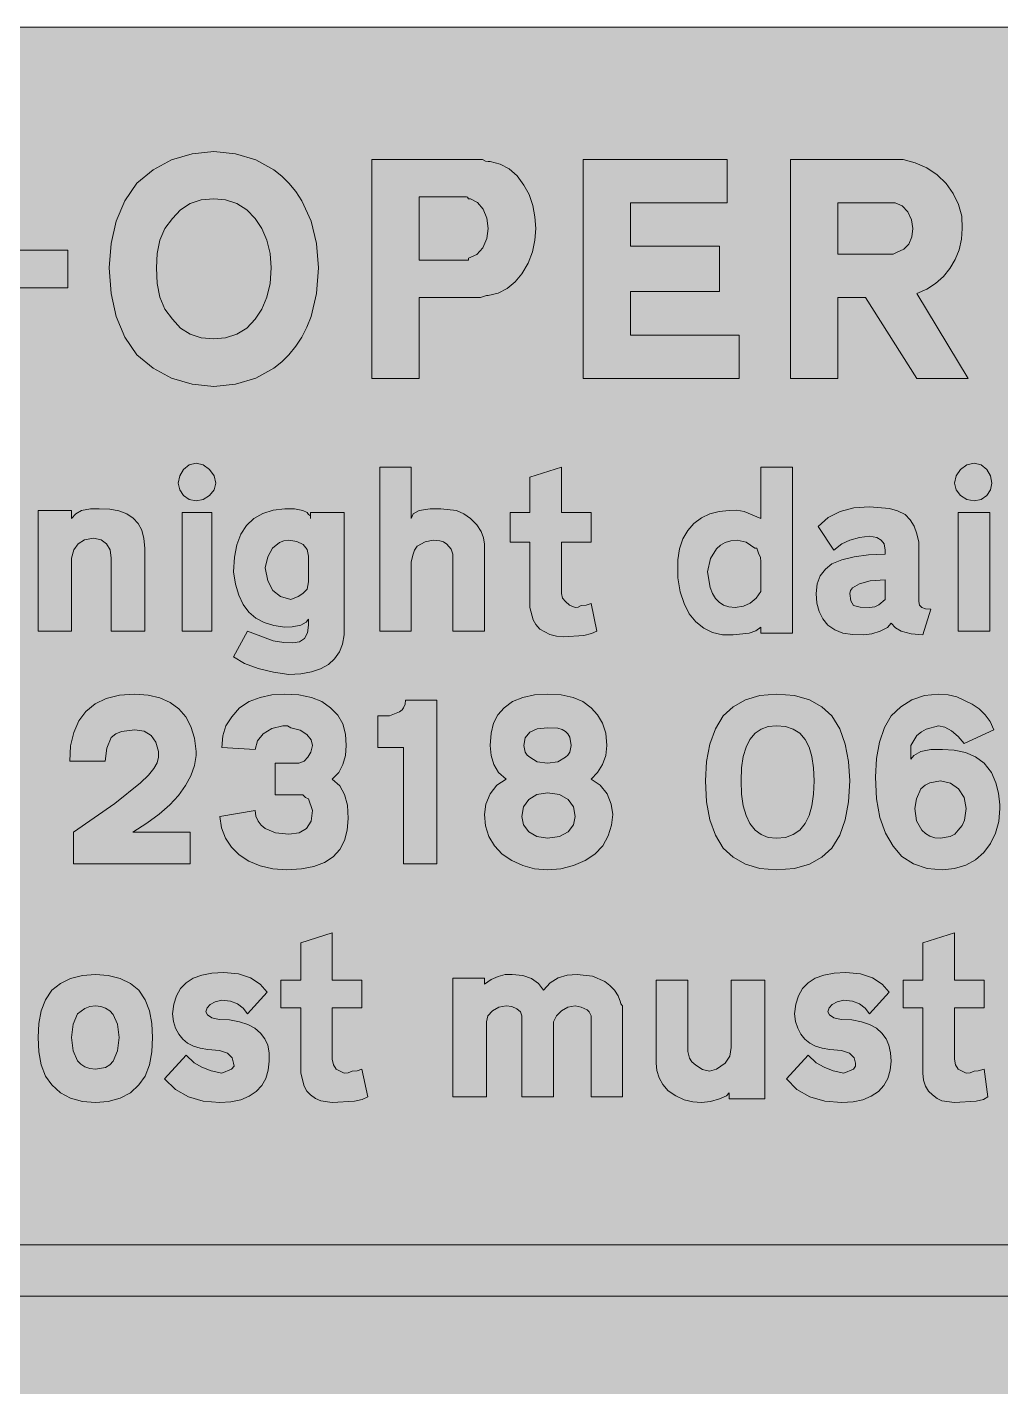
# Model space of a CAD drawing. Header units: metres. Extents: x 10 to 559, y 12 to 260.
# Drawn here: x 373.4 to 462.1, y 135.9 to 259.9 of the extents above; entities that cross this region are included whole.
import ezdxf

# ---------------------------------------------------------------- set-up
doc = ezdxf.new("R2010")
doc.units = ezdxf.units.M
doc.layers.add('FILL_BLACK_000000', color=7, linetype='Continuous', true_color=0x000000)
doc.layers.add('FILL_YELLOW_FFFF00', color=7, linetype='Continuous', true_color=0xffff00)

msp = doc.modelspace()

# ---------------------------------------------------------------- hatches: boundary and pattern name
at = {"layer": 'FILL_BLACK_000000', "true_color": 0x000000}
h = msp.add_hatch(color=7, dxfattribs=at)
h.dxf.hatch_style = 1
h.paths.add_polyline_path([(394.24, 247.81), (395.89, 246.91), (396.61, 246.34), (397.26, 245.7), (397.89, 244.92), (398.44, 244.09), (399.28, 242.23), (399.79, 240.18), (399.96, 237.96), (399.79, 235.63), (399.28, 233.53), (398.91, 232.56), (398.44, 231.66), (397.89, 230.82), (397.26, 230.04), (396.61, 229.4), (395.89, 228.83), (394.24, 227.92), (392.4, 227.36), (390.42, 227.16), (388.44, 227.36), (386.57, 227.92), (384.88, 228.83), (383.4, 230.04), (382.32, 231.66), (381.53, 233.53), (381.05, 235.63), (380.88, 237.96), (381.05, 240.18), (381.53, 242.23), (382.32, 244.09), (383.4, 245.7), (384.88, 246.91), (386.57, 247.81), (388.44, 248.38), (390.42, 248.58), (392.4, 248.38), (394.24, 247.81)])
h.paths.add_polyline_path([(395.26, 240.48), (394.8, 241.55), (394.2, 242.46), (393.43, 243.27), (392.51, 243.83), (391.49, 244.16), (390.42, 244.26), (389.27, 244.16), (388.26, 243.83), (387.38, 243.27), (386.64, 242.46), (385.96, 241.55), (385.51, 240.48), (385.27, 239.27), (385.2, 237.96), (385.27, 236.55), (385.51, 235.28), (385.96, 234.19), (386.64, 233.28), (387.38, 232.47), (388.26, 231.91), (389.27, 231.58), (390.42, 231.48), (391.49, 231.58), (392.51, 231.91), (393.43, 232.47), (394.2, 233.28), (394.8, 234.19), (395.26, 235.28), (395.54, 236.55), (395.64, 237.96), (395.54, 239.27), (395.26, 240.48)], flags=16)
h = msp.add_hatch(color=7, dxfattribs=at)
h.dxf.hatch_style = 1
h.paths.add_polyline_path([(417.35, 247), (418.08, 246.36), (418.68, 245.52), (419.15, 244.65), (419.49, 243.67), (419.69, 242.63), (419.76, 241.56), (419.69, 240.48), (419.47, 239.42), (419.08, 238.4), (418.5, 237.42), (417.9, 236.68), (417.17, 236.09), (416.35, 235.67), (415.44, 235.44), (415.26, 235.44), (414.72, 235.26), (409.14, 235.26), (409.14, 227.88), (404.82, 227.88), (404.82, 247.86), (414.9, 247.86), (415.17, 247.7), (415.44, 247.68), (415.51, 247.68), (415.62, 247.68), (416.53, 247.44), (417.35, 247)])
h.paths.add_polyline_path([(413.28, 238.68), (413.64, 238.68), (413.64, 238.75), (413.64, 238.86), (414.38, 239.18), (414.95, 239.8), (415.31, 240.63), (415.44, 241.56), (415.31, 242.49), (414.97, 243.31), (414.45, 243.94), (413.82, 244.26), (413.64, 244.26), (413.55, 244.42), (413.46, 244.44), (409.14, 244.44), (409.14, 238.68), (413.28, 238.68)], flags=16)
h = msp.add_hatch(color=7, dxfattribs=at)
h.dxf.hatch_style = 1
h.paths.add_polyline_path([(428.4, 231.84), (438.3, 231.84), (438.3, 227.88), (424.08, 227.88), (424.08, 247.86), (437.22, 247.86), (437.22, 243.9), (428.4, 243.9), (428.4, 239.94), (436.5, 239.94), (436.5, 235.8), (428.4, 235.8), (428.4, 231.84)])
h = msp.add_hatch(color=7, dxfattribs=at)
h.dxf.hatch_style = 1
h.paths.add_polyline_path([(442.98, 227.88), (442.98, 247.86), (453.24, 247.86), (454.36, 247.56), (455.4, 247.08), (456.34, 246.44), (457.16, 245.65), (457.82, 244.76), (458.3, 243.76), (458.59, 242.69), (458.64, 241.56), (458.57, 240.57), (458.35, 239.62), (457.99, 238.73), (457.52, 237.91), (456.92, 237.18), (456.21, 236.55), (455.4, 236.02), (454.5, 235.62), (459.18, 227.88), (454.5, 227.88), (449.82, 235.26), (447.3, 235.26), (447.3, 227.88), (442.98, 227.88)])
h.paths.add_polyline_path([(452.7, 239.4), (453.3, 239.66), (453.76, 240.14), (454.04, 240.79), (454.14, 241.56), (454.01, 242.36), (453.67, 243.07), (453.15, 243.61), (452.52, 243.9), (447.3, 243.9), (447.3, 239.22), (452.34, 239.22), (452.7, 239.4)], flags=16)
h = msp.add_hatch(color=7, dxfattribs=at)
h.dxf.hatch_style = 1
h.paths.add_polyline_path([(377.1, 239.58), (377.1, 236.16), (370.62, 236.16), (370.62, 239.58), (377.1, 239.58)])
h = msp.add_hatch(color=7, dxfattribs=at)
h.dxf.hatch_style = 1
h.paths.add_polyline_path([(390.45, 217.71), (390.04, 217.19), (389.46, 216.85), (388.8, 216.72), (388.17, 216.85), (387.65, 217.19), (387.31, 217.71), (387.18, 218.34), (387.31, 219), (387.65, 219.58), (388.17, 219.99), (388.8, 220.14), (389.46, 219.99), (390.04, 219.58), (390.45, 219), (390.6, 218.34), (390.45, 217.71)])
h = msp.add_hatch(color=7, dxfattribs=at)
h.dxf.hatch_style = 1
h.paths.add_polyline_path([(412.54, 215.82), (413.22, 215.54), (413.82, 215.1), (414.4, 214.53), (414.79, 213.93), (415.01, 213.33), (415.08, 212.76), (415.08, 204.84), (412.2, 204.84), (412.2, 211.86), (412.06, 212.31), (411.66, 212.76), (411.36, 212.97), (411.03, 213.07), (410.4, 213.12), (409.68, 212.98), (408.96, 212.58), (408.71, 212.22), (408.6, 211.86), (408.42, 211.14), (408.42, 204.84), (405.54, 204.84), (405.54, 219.78), (408.42, 219.78), (408.42, 215.1), (408.58, 215.53), (409.14, 215.82), (410.13, 215.98), (411.12, 216), (412.54, 215.82)])
h = msp.add_hatch(color=7, dxfattribs=at)
h.dxf.hatch_style = 1
h.paths.add_polyline_path([(424.8, 215.64), (424.8, 212.94), (422.1, 212.94), (422.1, 208.26), (422.21, 207.83), (422.46, 207.54), (422.84, 207.2), (423.36, 207), (423.63, 207.02), (423.9, 207.18), (424.35, 207.2), (424.8, 207.36), (425.34, 204.84), (424.84, 204.6), (424.15, 204.43), (422.28, 204.3), (421.64, 204.36), (421.06, 204.52), (420.12, 205.02), (419.78, 205.43), (419.53, 205.87), (419.22, 207), (419.22, 212.94), (417.42, 212.94), (417.42, 215.64), (419.22, 215.64), (419.22, 218.88), (422.1, 219.78), (422.1, 215.64), (424.8, 215.64)])
h = msp.add_hatch(color=7, dxfattribs=at)
h.dxf.hatch_style = 1
h.paths.add_polyline_path([(443.16, 219.78), (443.16, 204.66), (440.28, 204.66), (440.28, 205.2), (439.81, 204.86), (439.22, 204.64), (437.76, 204.48), (436.78, 204.5), (435.88, 204.71), (435.07, 205.1), (434.36, 205.67), (433.76, 206.42), (433.28, 207.34), (432.93, 208.43), (432.72, 209.7), (432.72, 211.32), (432.87, 212.34), (433.17, 213.24), (433.62, 214.01), (434.18, 214.65), (434.86, 215.16), (435.63, 215.52), (436.48, 215.74), (437.4, 215.82), (438.08, 215.86), (438.77, 215.73), (440.28, 215.1), (440.28, 219.78), (443.16, 219.78)])
h.paths.add_polyline_path([(440.26, 211.57), (440.1, 211.86), (439.92, 212.4), (439.74, 212.4), (438.93, 212.96), (438.12, 213.12), (437.55, 213.07), (437.04, 212.92), (436.6, 212.68), (436.23, 212.35), (435.69, 211.45), (435.42, 210.24), (435.66, 208.82), (435.87, 208.27), (436.14, 207.81), (436.48, 207.46), (436.89, 207.2), (437.37, 207.05), (437.94, 207), (438.69, 207.1), (439.31, 207.38), (439.84, 207.84), (440.28, 208.44), (440.28, 211.14), (440.26, 211.57)], flags=16)
h = msp.add_hatch(color=7, dxfattribs=at)
h.dxf.hatch_style = 1
h.paths.add_polyline_path([(461.21, 217.71), (460.87, 217.19), (460.35, 216.85), (459.72, 216.72), (459.06, 216.85), (458.48, 217.19), (458.07, 217.71), (457.92, 218.34), (458.07, 219), (458.48, 219.58), (459.06, 219.99), (459.72, 220.14), (460.35, 219.99), (460.87, 219.58), (461.21, 219), (461.34, 218.34), (461.21, 217.71)])
h = msp.add_hatch(color=7, dxfattribs=at)
h.dxf.hatch_style = 1
h.paths.add_polyline_path([(381.06, 211.5), (380.96, 212.24), (380.65, 212.8), (380.15, 213.17), (379.44, 213.3), (378.62, 213.17), (378.04, 212.8), (377.67, 212.24), (377.46, 211.5), (377.46, 204.84), (374.4, 204.84), (374.4, 215.82), (377.46, 215.82), (377.46, 215.1), (377.84, 215.53), (378.36, 215.82), (379.17, 215.98), (379.98, 216), (380.93, 215.95), (381.77, 215.79), (382.48, 215.53), (383.06, 215.14), (383.52, 214.65), (383.85, 214.03), (384.05, 213.28), (384.12, 212.4), (384.12, 204.84), (381.06, 204.84), (381.06, 211.14), (381.06, 211.21), (381.06, 211.32), (381.06, 211.5)])
h = msp.add_hatch(color=7, dxfattribs=at)
h.dxf.hatch_style = 1
h.paths.add_polyline_path([(401.87, 202.93), (401.43, 202.31), (400.86, 201.8), (400.15, 201.4), (399.31, 201.11), (398.35, 200.94), (397.26, 200.88), (395.87, 201.08), (394.47, 201.42), (393.21, 201.89), (392.22, 202.5), (393.48, 204.84), (395.82, 203.94), (396.79, 203.78), (397.62, 203.76), (398.22, 203.86), (398.68, 204.16), (398.96, 204.67), (399.06, 205.38), (399.06, 205.92), (398.84, 205.65), (398.34, 205.38), (397.55, 205.22), (396.9, 205.2), (395.89, 205.34), (395, 205.61), (394.25, 206.02), (393.62, 206.57), (393.1, 207.27), (392.7, 208.11), (392.41, 209.1), (392.22, 210.24), (392.3, 211.57), (392.52, 212.71), (392.89, 213.68), (393.41, 214.47), (394.07, 215.1), (394.88, 215.56), (395.82, 215.86), (396.9, 216), (397.78, 215.98), (398.52, 215.82), (398.93, 215.64), (399.06, 215.46), (399.22, 215.35), (399.24, 215.1), (399.24, 215.64), (402.3, 215.64), (402.3, 204.48), (402.16, 203.65), (401.87, 202.93)])
h.paths.add_polyline_path([(398.57, 212.74), (398, 213.02), (397.26, 213.12), (396.81, 213.07), (396.42, 212.93), (395.78, 212.4), (395.34, 211.6), (395.1, 210.6), (395.34, 209.42), (395.8, 208.55), (396.49, 207.99), (397.44, 207.72), (398.12, 207.99), (398.52, 208.26), (398.93, 208.66), (399.06, 209.34), (399.06, 211.68), (398.93, 212.28), (398.57, 212.74)], flags=16)
h = msp.add_hatch(color=7, dxfattribs=at)
h.dxf.hatch_style = 1
h.paths.add_polyline_path([(453.98, 204.59), (453.06, 204.84), (452.54, 205.13), (452.16, 205.56), (451.82, 205.16), (451.17, 204.82), (450.39, 204.57), (449.64, 204.48), (448.63, 204.52), (447.75, 204.66), (447.01, 204.94), (446.4, 205.38), (445.93, 205.96), (445.59, 206.62), (445.39, 207.38), (445.32, 208.26), (445.42, 209.14), (445.7, 209.88), (446.16, 210.49), (446.76, 210.96), (447.67, 211.33), (448.79, 211.61), (450.1, 211.8), (451.62, 211.86), (451.62, 212.22), (451.51, 212.8), (451.26, 213.12), (450.86, 213.37), (450.18, 213.48), (449.28, 213.37), (448.38, 213.12), (447.66, 212.8), (446.94, 212.22), (445.5, 214.38), (446.41, 215.19), (447.5, 215.75), (448.77, 216.08), (450.18, 216.18), (452, 216.02), (452.74, 215.8), (453.42, 215.46), (453.9, 214.99), (454.25, 214.4), (454.51, 213.71), (454.68, 212.94), (454.68, 207.54), (454.75, 207.2), (454.95, 206.98), (455.29, 206.86), (455.76, 206.82), (455.04, 204.48), (453.98, 204.59)])
h.paths.add_polyline_path([(448.74, 207.18), (449.33, 207.02), (450.18, 207), (450.66, 207.06), (451.04, 207.22), (451.62, 207.72), (451.62, 209.52), (450.25, 209.41), (449.28, 209.16), (448.63, 208.78), (448.44, 208.53), (448.38, 208.26), (448.49, 207.58), (448.74, 207.18)], flags=16)
h = msp.add_hatch(color=7, dxfattribs=at)
h.dxf.hatch_style = 1
h.paths.add_polyline_path([(390.24, 215.64), (390.24, 204.84), (387.54, 204.84), (387.54, 215.64), (390.24, 215.64)])
h = msp.add_hatch(color=7, dxfattribs=at)
h.dxf.hatch_style = 1
h.paths.add_polyline_path([(461.16, 215.64), (461.16, 204.84), (458.28, 204.84), (458.28, 215.64), (461.16, 215.64)])
h = msp.add_hatch(color=7, dxfattribs=at)
h.dxf.hatch_style = 1
h.paths.add_polyline_path([(388.26, 186.48), (388.26, 183.6), (377.64, 183.6), (377.64, 186.48), (381.41, 189.12), (383.74, 190.98), (384.47, 191.69), (384.96, 192.3), (385.25, 192.83), (385.38, 193.32), (385.38, 193.86), (385.14, 194.7), (384.71, 195.32), (384.06, 195.71), (383.22, 195.84), (382, 195.68), (381.5, 195.46), (381.06, 195.12), (380.66, 194.17), (380.52, 192.96), (377.28, 192.96), (377.37, 194.36), (377.65, 195.59), (378.12, 196.64), (378.76, 197.5), (379.6, 198.19), (380.62, 198.68), (381.83, 198.98), (383.22, 199.08), (384.43, 199), (385.51, 198.75), (386.44, 198.33), (387.22, 197.75), (387.86, 197.01), (388.33, 196.12), (388.65, 195.07), (388.8, 193.86), (388.8, 193.5), (388.65, 192.56), (388.33, 191.64), (387.85, 190.74), (387.2, 189.85), (386.4, 188.99), (385.43, 188.13), (384.31, 187.3), (383.04, 186.48), (388.26, 186.48)])
h = msp.add_hatch(color=7, dxfattribs=at)
h.dxf.hatch_style = 1
h.paths.add_polyline_path([(395.79, 183.15), (394.63, 183.41), (393.61, 183.84), (392.74, 184.41), (392.03, 185.12), (391.49, 185.95), (391.13, 186.88), (390.96, 187.92), (394.2, 188.46), (394.26, 187.95), (394.45, 187.51), (394.73, 187.14), (395.1, 186.84), (396.04, 186.43), (397.26, 186.3), (398.2, 186.43), (398.88, 186.84), (399.28, 187.51), (399.42, 188.46), (399.06, 189.54), (398.79, 189.65), (398.52, 189.9), (398.16, 189.9), (396, 189.9), (396, 192.78), (398.16, 192.78), (398.64, 192.98), (398.99, 193.32), (399.25, 193.79), (399.42, 194.4), (399.29, 194.93), (398.9, 195.41), (398.28, 195.79), (397.44, 196.02), (397.15, 196.18), (396.72, 196.2), (395.72, 195.94), (394.92, 195.46), (394.39, 194.81), (394.2, 194.04), (391.14, 194.22), (391.25, 195.28), (391.5, 196.2), (392.06, 197.01), (392.76, 197.82), (393.63, 198.4), (394.63, 198.79), (395.72, 199.01), (396.9, 199.08), (398.18, 199.01), (399.31, 198.79), (400.27, 198.4), (401.04, 197.82), (401.72, 197.18), (402.17, 196.38), (402.41, 195.44), (402.48, 194.4), (402.41, 193.49), (402.19, 192.67), (401.8, 191.94), (401.22, 191.34), (401.9, 190.73), (402.34, 189.94), (402.59, 188.96), (402.66, 187.74), (402.58, 186.66), (402.32, 185.72), (401.89, 184.91), (401.29, 184.25), (400.51, 183.73), (399.55, 183.36), (398.41, 183.14), (397.08, 183.06), (395.79, 183.15)])
h = msp.add_hatch(color=7, dxfattribs=at)
h.dxf.hatch_style = 1
h.paths.add_polyline_path([(410.76, 183.6), (407.7, 183.6), (407.7, 194.22), (405.36, 194.22), (405.36, 197.1), (406.44, 197.1), (407.34, 197.46), (407.59, 197.64), (407.7, 197.82), (407.86, 198.18), (407.88, 198.54), (410.76, 198.54), (410.76, 183.6)])
h = msp.add_hatch(color=7, dxfattribs=at)
h.dxf.hatch_style = 1
h.paths.add_polyline_path([(417.57, 183.9), (416.7, 184.5), (415.99, 185.24), (415.48, 186.1), (415.18, 187.06), (415.08, 188.1), (415.21, 189.06), (415.6, 189.99), (416.22, 190.78), (417.06, 191.34), (416.38, 191.94), (415.93, 192.67), (415.69, 193.49), (415.62, 194.4), (415.69, 195.52), (415.91, 196.45), (416.3, 197.21), (416.88, 197.82), (417.65, 198.4), (418.59, 198.79), (419.66, 199.01), (420.84, 199.08), (422.09, 199.01), (423.16, 198.79), (424.05, 198.4), (424.8, 197.82), (425.4, 197.21), (425.86, 196.45), (426.14, 195.52), (426.24, 194.4), (426.14, 193.49), (425.86, 192.67), (425.4, 191.94), (424.8, 191.34), (425.64, 190.78), (426.26, 189.99), (426.65, 189.06), (426.78, 188.1), (426.68, 187.13), (426.37, 186.16), (425.87, 185.26), (425.16, 184.5), (424.26, 183.9), (423.2, 183.44), (422.05, 183.16), (420.84, 183.06), (419.66, 183.16), (418.57, 183.44), (417.57, 183.9)])
h.paths.add_polyline_path([(418.66, 188.79), (418.5, 187.92), (418.66, 187.15), (419.13, 186.52), (419.87, 186.1), (420.84, 185.94), (421.92, 186.1), (422.71, 186.52), (423.19, 187.15), (423.36, 187.92), (423.19, 188.79), (422.71, 189.47), (421.92, 189.92), (420.84, 190.08), (419.87, 189.92), (419.13, 189.47), (418.66, 188.79)], flags=16)
h.paths.add_polyline_path([(422.7, 195.46), (422.46, 195.66), (422.16, 195.87), (421.79, 195.97), (420.84, 196.02), (419.9, 195.92), (419.22, 195.61), (418.81, 195.11), (418.68, 194.4), (418.81, 193.79), (418.98, 193.51), (419.22, 193.32), (419.89, 192.91), (420.84, 192.78), (421.79, 192.91), (422.46, 193.32), (422.7, 193.51), (422.87, 193.79), (423, 194.4), (422.87, 195.16), (422.7, 195.46)], flags=16)
h = msp.add_hatch(color=7, dxfattribs=at)
h.dxf.hatch_style = 1
h.paths.add_polyline_path([(447.97, 187.63), (447.47, 186.22), (446.76, 185.04), (445.85, 184.2), (444.71, 183.58), (443.34, 183.19), (441.72, 183.06), (440.2, 183.19), (438.88, 183.58), (437.77, 184.2), (436.86, 185.04), (436.15, 186.22), (435.64, 187.63), (435.34, 189.27), (435.24, 191.16), (435.34, 192.95), (435.64, 194.53), (436.15, 195.92), (436.86, 197.1), (437.77, 197.94), (438.88, 198.56), (440.2, 198.95), (441.72, 199.08), (443.34, 198.95), (444.71, 198.56), (445.85, 197.94), (446.76, 197.1), (447.47, 195.92), (447.97, 194.53), (448.28, 192.95), (448.38, 191.16), (448.28, 189.27), (447.97, 187.63)])
h.paths.add_polyline_path([(444.93, 193.39), (444.67, 194.26), (444.31, 194.96), (443.83, 195.51), (443.24, 195.89), (442.54, 196.12), (441.72, 196.2), (440.96, 196.12), (440.3, 195.89), (439.75, 195.51), (439.29, 194.96), (438.94, 194.26), (438.68, 193.39), (438.53, 192.36), (438.48, 191.16), (438.53, 189.95), (438.68, 188.9), (438.94, 188.01), (439.29, 187.27), (439.75, 186.69), (440.3, 186.27), (440.96, 186.02), (441.72, 185.94), (442.54, 186.02), (443.24, 186.27), (443.83, 186.69), (444.31, 187.27), (444.67, 188.01), (444.93, 188.9), (445.09, 189.95), (445.14, 191.16), (445.09, 192.36), (444.93, 193.39)], flags=16)
h = msp.add_hatch(color=7, dxfattribs=at)
h.dxf.hatch_style = 1
h.paths.add_polyline_path([(454.86, 193.86), (455.78, 194.02), (456.84, 194.04), (457.91, 193.97), (458.93, 193.75), (459.85, 193.36), (460.62, 192.78), (461.29, 191.95), (461.7, 190.98), (461.95, 190.06), (462.06, 189), (462.06, 188.64), (461.96, 187.47), (461.67, 186.4), (461.22, 185.45), (460.6, 184.63), (459.84, 183.97), (458.95, 183.48), (457.94, 183.17), (456.84, 183.06), (455.43, 183.19), (454.19, 183.6), (453.14, 184.27), (452.34, 185.22), (451.63, 186.41), (451.13, 187.83), (450.82, 189.52), (450.72, 191.52), (450.82, 193.2), (451.1, 194.71), (451.56, 196.03), (452.16, 197.1), (453.04, 197.94), (454.05, 198.56), (455.2, 198.95), (456.48, 199.08), (457.36, 199.02), (458.15, 198.83), (459.54, 198.18), (460.18, 197.74), (460.73, 197.21), (461.19, 196.59), (461.52, 195.84), (458.82, 194.58), (458.25, 195.21), (457.65, 195.73), (457.05, 196.07), (456.48, 196.2), (455.36, 195.88), (454.91, 195.64), (454.5, 195.3), (453.96, 194.4), (453.96, 193.14), (454.21, 193.5), (454.86, 193.86)])
h.paths.add_polyline_path([(455.27, 190.78), (454.86, 190.44), (454.46, 189.54), (454.32, 188.64), (454.48, 187.53), (454.95, 186.68), (455.29, 186.37), (455.69, 186.13), (456.15, 185.99), (456.66, 185.94), (457.54, 186.1), (457.95, 186.32), (458.28, 186.66), (458.62, 187.1), (458.84, 187.58), (459, 188.64), (458.81, 189.64), (458.3, 190.44), (457.56, 190.97), (456.66, 191.16), (455.69, 191), (455.27, 190.78)], flags=16)
h = msp.add_hatch(color=7, dxfattribs=at)
h.dxf.hatch_style = 1
h.paths.add_polyline_path([(403.92, 172.98), (403.92, 170.46), (401.22, 170.46), (401.22, 165.78), (401.33, 165.26), (401.58, 164.88), (402.3, 164.52), (402.66, 164.54), (403.02, 164.7), (403.47, 164.72), (403.92, 164.88), (404.46, 162.36), (403.95, 162.12), (403.25, 161.95), (401.22, 161.82), (400.16, 161.98), (399.68, 162.2), (399.24, 162.54), (398.9, 162.87), (398.66, 163.33), (398.34, 164.52), (398.34, 170.46), (396.54, 170.46), (396.54, 172.98), (398.34, 172.98), (398.34, 176.4), (401.22, 177.3), (401.22, 172.98), (403.92, 172.98)])
h = msp.add_hatch(color=7, dxfattribs=at)
h.dxf.hatch_style = 1
h.paths.add_polyline_path([(460.62, 172.98), (460.62, 170.46), (457.92, 170.46), (457.92, 165.78), (458.03, 165.26), (458.28, 164.88), (459, 164.52), (459.36, 164.54), (459.72, 164.7), (460.1, 164.72), (460.62, 164.88), (460.98, 162.36), (460.58, 162.12), (459.92, 161.95), (457.92, 161.82), (456.79, 161.98), (456.35, 162.2), (455.94, 162.54), (455.57, 162.87), (455.29, 163.33), (455.1, 163.88), (455.04, 164.52), (455.04, 170.46), (453.24, 170.46), (453.24, 172.98), (455.04, 172.98), (455.04, 176.4), (457.92, 177.3), (457.92, 172.98), (460.62, 172.98)])
h = msp.add_hatch(color=7, dxfattribs=at)
h.dxf.hatch_style = 1
h.paths.add_polyline_path([(395.38, 164.77), (395.16, 164.02), (394.8, 163.38), (394.29, 162.83), (393.65, 162.4), (392.88, 162.08), (391.98, 161.89), (390.96, 161.82), (389.44, 161.95), (388.1, 162.36), (386.94, 163.03), (385.92, 163.98), (387.9, 166.14), (388.62, 165.46), (389.34, 165.06), (390.17, 164.72), (391.14, 164.52), (392.04, 164.88), (392.27, 165.15), (392.22, 165.42), (392.08, 165.92), (391.66, 166.32), (390.93, 166.58), (389.88, 166.68), (389.18, 166.79), (388.56, 166.98), (388.03, 167.26), (387.59, 167.62), (387.22, 168.07), (386.94, 168.6), (386.75, 169.22), (386.64, 169.92), (386.77, 170.81), (387.02, 171.57), (387.39, 172.22), (387.9, 172.75), (388.54, 173.17), (389.32, 173.46), (390.25, 173.64), (391.32, 173.7), (392.67, 173.57), (393.77, 173.2), (394.64, 172.64), (395.28, 171.9), (393.48, 169.92), (393.1, 170.44), (392.58, 170.82), (391.93, 171.07), (391.14, 171.18), (390.54, 171.01), (390.08, 170.77), (389.8, 170.47), (389.7, 170.1), (389.84, 169.83), (390.24, 169.56), (390.92, 169.4), (391.86, 169.38), (392.75, 169.2), (393.51, 168.94), (394.15, 168.6), (394.67, 168.16), (395.06, 167.65), (395.33, 167.05), (395.46, 166.37), (395.46, 165.6), (395.38, 164.77)])
h = msp.add_hatch(color=7, dxfattribs=at)
h.dxf.hatch_style = 1
h.paths.add_polyline_path([(452.08, 164.77), (451.86, 164.02), (451.5, 163.38), (450.99, 162.83), (450.35, 162.4), (449.58, 162.08), (448.68, 161.89), (447.66, 161.82), (446.11, 161.95), (444.73, 162.36), (443.56, 163.03), (442.62, 163.98), (444.6, 166.14), (445.32, 165.46), (446.04, 165.06), (446.87, 164.72), (447.84, 164.52), (448.74, 164.88), (448.9, 165.15), (448.92, 165.42), (448.78, 165.92), (448.36, 166.32), (447.63, 166.58), (446.58, 166.68), (445.88, 166.79), (445.26, 166.98), (444.73, 167.26), (444.28, 167.62), (443.92, 168.07), (443.64, 168.6), (443.45, 169.22), (443.34, 169.92), (443.47, 170.81), (443.72, 171.57), (444.09, 172.22), (444.6, 172.75), (445.24, 173.17), (446.02, 173.46), (446.95, 173.64), (448.02, 173.7), (449.37, 173.57), (450.47, 173.2), (451.34, 172.64), (451.98, 171.9), (450.18, 169.92), (449.8, 170.44), (449.28, 170.82), (448.63, 171.07), (447.84, 171.18), (447.24, 171.01), (446.78, 170.77), (446.5, 170.47), (446.4, 170.1), (446.53, 169.83), (446.94, 169.56), (447.61, 169.4), (448.56, 169.38), (449.44, 169.2), (450.19, 168.94), (450.81, 168.6), (451.3, 168.16), (451.69, 167.65), (451.95, 167.05), (452.11, 166.37), (452.16, 165.6), (452.08, 164.77)])
h = msp.add_hatch(color=7, dxfattribs=at)
h.dxf.hatch_style = 1
h.paths.add_polyline_path([(384.55, 165.26), (384.16, 164.24), (383.58, 163.44), (382.81, 162.73), (381.87, 162.22), (380.8, 161.92), (379.62, 161.82), (378.44, 161.92), (377.37, 162.22), (376.43, 162.73), (375.66, 163.44), (375.08, 164.24), (374.69, 165.26), (374.47, 166.45), (374.4, 167.76), (374.47, 169.04), (374.69, 170.19), (375.08, 171.2), (375.66, 172.08), (376.43, 172.68), (377.37, 173.14), (378.44, 173.42), (379.62, 173.52), (380.8, 173.42), (381.87, 173.14), (382.81, 172.68), (383.58, 172.08), (384.16, 171.2), (384.55, 170.19), (384.77, 169.04), (384.84, 167.76), (384.77, 166.45), (384.55, 165.26)])
h.paths.add_polyline_path([(381.24, 169.87), (380.94, 170.2), (380.56, 170.44), (380.13, 170.59), (379.62, 170.64), (379.11, 170.58), (378.67, 170.41), (378, 169.92), (377.6, 168.97), (377.46, 167.76), (377.59, 166.55), (378, 165.64), (378.3, 165.32), (378.67, 165.08), (379.11, 164.93), (379.62, 164.88), (380.56, 165.04), (380.94, 165.26), (381.24, 165.6), (381.64, 166.54), (381.78, 167.76), (381.64, 168.97), (381.24, 169.87)], flags=16)
h = msp.add_hatch(color=7, dxfattribs=at)
h.dxf.hatch_style = 1
h.paths.add_polyline_path([(422.7, 170.52), (422.1, 170.19), (421.64, 169.73), (421.38, 169.2), (421.38, 162.36), (418.5, 162.36), (418.5, 169.74), (418.38, 170.11), (418.05, 170.39), (417.59, 170.58), (417.06, 170.64), (416.4, 170.52), (415.82, 170.19), (415.41, 169.73), (415.26, 169.2), (415.26, 162.36), (412.2, 162.36), (412.2, 173.16), (415.08, 173.16), (415.08, 172.62), (415.71, 173.05), (416.34, 173.34), (416.97, 173.5), (417.6, 173.52), (418.58, 173.42), (419.38, 173.14), (420, 172.68), (420.48, 172.08), (421.08, 172.76), (421.81, 173.2), (422.63, 173.45), (423.54, 173.52), (424.92, 173.35), (426.06, 172.87), (426.53, 172.51), (426.93, 172.08), (427.26, 171.57), (427.5, 171), (427.52, 170.82), (427.68, 170.64), (427.68, 170.46), (427.68, 170.28), (427.68, 162.36), (424.8, 162.36), (424.8, 169.74), (424.62, 170.1), (424.44, 170.28), (423.9, 170.53), (423.36, 170.64), (422.7, 170.52)])
h = msp.add_hatch(color=7, dxfattribs=at)
h.dxf.hatch_style = 1
h.paths.add_polyline_path([(440.64, 172.98), (440.64, 162.18), (437.4, 162.18), (437.4, 162.72), (437.15, 162.45), (436.5, 162.18), (435.69, 161.93), (434.88, 161.82), (434.07, 161.89), (433.28, 162.09), (432.53, 162.43), (431.82, 162.9), (431.35, 163.47), (431.01, 164.09), (430.81, 164.75), (430.74, 165.42), (430.74, 172.98), (433.62, 172.98), (433.62, 166.5), (433.78, 165.87), (434, 165.54), (434.34, 165.24), (434.97, 164.83), (435.6, 164.7), (436.25, 164.86), (437.04, 165.42), (437.44, 166.07), (437.58, 166.86), (437.58, 172.98), (440.64, 172.98)])
h = msp.add_hatch(color=7, dxfattribs=at)
h.dxf.hatch_style = 1
h.paths.add_polyline_path([(77.58, 139.32), (70.56, 139.32), (63.54, 146.52), (70.56, 153.54), (77.58, 153.54), (72.9, 148.86), (506.34, 148.86), (506.34, 144.18), (72.9, 144.18), (77.58, 139.32)])
at = {"layer": 'FILL_YELLOW_FFFF00', "true_color": 0xffff00}
h = msp.add_hatch(color=7, dxfattribs=at)
h.dxf.hatch_style = 1
h.paths.add_polyline_path([(553.87, 259.76), (555.21, 259.31), (556.42, 258.63), (557.46, 257.76), (558.3, 256.72), (558.92, 255.51), (559.31, 254.17), (559.44, 252.72), (559.44, 18.9), (559.4, 17.57), (559.29, 16.95), (559.08, 16.38), (558.41, 15.05), (557.46, 13.86), (556.32, 12.94), (555.08, 12.33), (553.76, 11.99), (552.42, 11.88), (17.46, 11.88), (16.12, 11.99), (14.81, 12.33), (13.56, 12.94), (12.42, 13.86), (11.48, 15.03), (10.8, 16.31), (10.4, 17.63), (10.26, 18.9), (10.26, 252.72), (10.4, 254.07), (10.8, 255.42), (11.48, 256.66), (12.42, 257.76), (13.52, 258.7), (14.76, 259.38), (16.11, 259.78), (17.46, 259.92), (552.42, 259.92), (553.87, 259.76)])

# ---------------------------------------------------------------- linework, layer by layer
at = {"layer": 'FILL_BLACK_000000', "lineweight": 0, "true_color": 0x000000}
for points in [[(394.24, 247.81), (395.89, 246.91), (396.61, 246.34), (397.26, 245.7), (397.89, 244.92), (398.44, 244.09), (399.28, 242.23), (399.79, 240.18), (399.96, 237.96), (399.79, 235.63), (399.28, 233.53), (398.91, 232.56), (398.44, 231.66), (397.89, 230.82), (397.26, 230.04), (396.61, 229.4), (395.89, 228.83), (394.24, 227.92), (392.4, 227.36), (390.42, 227.16), (388.44, 227.36), (386.57, 227.92), (384.88, 228.83), (383.4, 230.04), (382.32, 231.66), (381.53, 233.53), (381.05, 235.63), (380.88, 237.96), (381.05, 240.18), (381.53, 242.23), (382.32, 244.09), (383.4, 245.7), (384.88, 246.91), (386.57, 247.81), (388.44, 248.38), (390.42, 248.58), (392.4, 248.38)], [(417.35, 247), (418.08, 246.36), (418.68, 245.52), (419.15, 244.65), (419.49, 243.67), (419.69, 242.63), (419.76, 241.56), (419.69, 240.48), (419.47, 239.42), (419.08, 238.4), (418.5, 237.42), (417.9, 236.68), (417.17, 236.09), (416.35, 235.67), (415.44, 235.44), (415.26, 235.44), (414.72, 235.26), (409.14, 235.26), (409.14, 227.88), (404.82, 227.88), (404.82, 247.86), (414.9, 247.86), (415.17, 247.7), (415.44, 247.68), (415.51, 247.68), (415.62, 247.68), (416.53, 247.44)], [(428.4, 231.84), (438.3, 231.84), (438.3, 227.88), (424.08, 227.88), (424.08, 247.86), (437.22, 247.86), (437.22, 243.9), (428.4, 243.9), (428.4, 239.94), (436.5, 239.94), (436.5, 235.8), (428.4, 235.8)], [(442.98, 227.88), (442.98, 247.86), (453.24, 247.86), (454.36, 247.56), (455.4, 247.08), (456.34, 246.44), (457.16, 245.65), (457.82, 244.76), (458.3, 243.76), (458.59, 242.69), (458.64, 241.56), (458.57, 240.57), (458.35, 239.62), (457.99, 238.73), (457.52, 237.91), (456.92, 237.18), (456.21, 236.55), (455.4, 236.02), (454.5, 235.62), (459.18, 227.88), (454.5, 227.88), (449.82, 235.26), (447.3, 235.26), (447.3, 227.88)], [(413.28, 238.68), (413.64, 238.68), (413.64, 238.75), (413.64, 238.86), (414.38, 239.18), (414.95, 239.8), (415.31, 240.63), (415.44, 241.56), (415.31, 242.49), (414.97, 243.31), (414.45, 243.94), (413.82, 244.26), (413.64, 244.26), (413.55, 244.42), (413.46, 244.44), (409.14, 244.44), (409.14, 238.68)], [(395.26, 240.48), (394.8, 241.55), (394.2, 242.46), (393.43, 243.27), (392.51, 243.83), (391.49, 244.16), (390.42, 244.26), (389.27, 244.16), (388.26, 243.83), (387.38, 243.27), (386.64, 242.46), (385.96, 241.55), (385.51, 240.48), (385.27, 239.27), (385.2, 237.96), (385.27, 236.55), (385.51, 235.28), (385.96, 234.19), (386.64, 233.28), (387.38, 232.47), (388.26, 231.91), (389.27, 231.58), (390.42, 231.48), (391.49, 231.58), (392.51, 231.91), (393.43, 232.47), (394.2, 233.28), (394.8, 234.19), (395.26, 235.28), (395.54, 236.55), (395.64, 237.96), (395.54, 239.27)], [(452.7, 239.4), (453.3, 239.66), (453.76, 240.14), (454.04, 240.79), (454.14, 241.56), (454.01, 242.36), (453.67, 243.07), (453.15, 243.61), (452.52, 243.9), (447.3, 243.9), (447.3, 239.22), (452.34, 239.22)], [(377.1, 239.58), (377.1, 236.16), (370.62, 236.16), (370.62, 239.58)], [(390.45, 217.71), (390.04, 217.19), (389.46, 216.85), (388.8, 216.72), (388.17, 216.85), (387.65, 217.19), (387.31, 217.71), (387.18, 218.34), (387.31, 219), (387.65, 219.58), (388.17, 219.99), (388.8, 220.14), (389.46, 219.99), (390.04, 219.58), (390.45, 219), (390.6, 218.34)], [(412.54, 215.82), (413.22, 215.54), (413.82, 215.1), (414.4, 214.53), (414.79, 213.93), (415.01, 213.33), (415.08, 212.76), (415.08, 204.84), (412.2, 204.84), (412.2, 211.86), (412.06, 212.31), (411.66, 212.76), (411.36, 212.97), (411.03, 213.07), (410.4, 213.12), (409.68, 212.98), (408.96, 212.58), (408.71, 212.22), (408.6, 211.86), (408.42, 211.14), (408.42, 204.84), (405.54, 204.84), (405.54, 219.78), (408.42, 219.78), (408.42, 215.1), (408.58, 215.53), (409.14, 215.82), (410.13, 215.98), (411.12, 216)], [(424.8, 215.64), (424.8, 212.94), (422.1, 212.94), (422.1, 208.26), (422.21, 207.83), (422.46, 207.54), (422.84, 207.2), (423.36, 207), (423.63, 207.02), (423.9, 207.18), (424.35, 207.2), (424.8, 207.36), (425.34, 204.84), (424.84, 204.6), (424.15, 204.43), (422.28, 204.3), (421.64, 204.36), (421.06, 204.52), (420.12, 205.02), (419.78, 205.43), (419.53, 205.87), (419.22, 207), (419.22, 212.94), (417.42, 212.94), (417.42, 215.64), (419.22, 215.64), (419.22, 218.88), (422.1, 219.78), (422.1, 215.64)], [(443.16, 219.78), (443.16, 204.66), (440.28, 204.66), (440.28, 205.2), (439.81, 204.86), (439.22, 204.64), (437.76, 204.48), (436.78, 204.5), (435.88, 204.71), (435.07, 205.1), (434.36, 205.67), (433.76, 206.42), (433.28, 207.34), (432.93, 208.43), (432.72, 209.7), (432.72, 211.32), (432.87, 212.34), (433.17, 213.24), (433.62, 214.01), (434.18, 214.65), (434.86, 215.16), (435.63, 215.52), (436.48, 215.74), (437.4, 215.82), (438.08, 215.86), (438.77, 215.73), (440.28, 215.1), (440.28, 219.78)], [(461.21, 217.71), (460.87, 217.19), (460.35, 216.85), (459.72, 216.72), (459.06, 216.85), (458.48, 217.19), (458.07, 217.71), (457.92, 218.34), (458.07, 219), (458.48, 219.58), (459.06, 219.99), (459.72, 220.14), (460.35, 219.99), (460.87, 219.58), (461.21, 219), (461.34, 218.34)], [(381.06, 211.5), (380.96, 212.24), (380.65, 212.8), (380.15, 213.17), (379.44, 213.3), (378.62, 213.17), (378.04, 212.8), (377.67, 212.24), (377.46, 211.5), (377.46, 204.84), (374.4, 204.84), (374.4, 215.82), (377.46, 215.82), (377.46, 215.1), (377.84, 215.53), (378.36, 215.82), (379.17, 215.98), (379.98, 216), (380.93, 215.95), (381.77, 215.79), (382.48, 215.53), (383.06, 215.14), (383.52, 214.65), (383.85, 214.03), (384.05, 213.28), (384.12, 212.4), (384.12, 204.84), (381.06, 204.84), (381.06, 211.14), (381.06, 211.21), (381.06, 211.32)], [(401.87, 202.93), (401.43, 202.31), (400.86, 201.8), (400.15, 201.4), (399.31, 201.11), (398.35, 200.94), (397.26, 200.88), (395.87, 201.08), (394.47, 201.42), (393.21, 201.89), (392.22, 202.5), (393.48, 204.84), (395.82, 203.94), (396.79, 203.78), (397.62, 203.76), (398.22, 203.86), (398.68, 204.16), (398.96, 204.67), (399.06, 205.38), (399.06, 205.92), (398.84, 205.65), (398.34, 205.38), (397.55, 205.22), (396.9, 205.2), (395.89, 205.34), (395, 205.61), (394.25, 206.02), (393.62, 206.57), (393.1, 207.27), (392.7, 208.11), (392.41, 209.1), (392.22, 210.24), (392.3, 211.57), (392.52, 212.71), (392.89, 213.68), (393.41, 214.47), (394.07, 215.1), (394.88, 215.56), (395.82, 215.86), (396.9, 216), (397.78, 215.98), (398.52, 215.82), (398.93, 215.64), (399.06, 215.46), (399.22, 215.35), (399.24, 215.1), (399.24, 215.64), (402.3, 215.64), (402.3, 204.48), (402.16, 203.65)], [(453.98, 204.59), (453.06, 204.84), (452.54, 205.13), (452.16, 205.56), (451.82, 205.16), (451.17, 204.82), (450.39, 204.57), (449.64, 204.48), (448.63, 204.52), (447.75, 204.66), (447.01, 204.94), (446.4, 205.38), (445.93, 205.96), (445.59, 206.62), (445.39, 207.38), (445.32, 208.26), (445.42, 209.14), (445.7, 209.88), (446.16, 210.49), (446.76, 210.96), (447.67, 211.33), (448.79, 211.61), (450.1, 211.8), (451.62, 211.86), (451.62, 212.22), (451.51, 212.8), (451.26, 213.12), (450.86, 213.37), (450.18, 213.48), (449.28, 213.37), (448.38, 213.12), (447.66, 212.8), (446.94, 212.22), (445.5, 214.38), (446.41, 215.19), (447.5, 215.75), (448.77, 216.08), (450.18, 216.18), (452, 216.02), (452.74, 215.8), (453.42, 215.46), (453.9, 214.99), (454.25, 214.4), (454.51, 213.71), (454.68, 212.94), (454.68, 207.54), (454.75, 207.2), (454.95, 206.98), (455.29, 206.86), (455.76, 206.82), (455.04, 204.48)], [(390.24, 215.64), (390.24, 204.84), (387.54, 204.84), (387.54, 215.64)], [(461.16, 215.64), (461.16, 204.84), (458.28, 204.84), (458.28, 215.64)], [(398.57, 212.74), (398, 213.02), (397.26, 213.12), (396.81, 213.07), (396.42, 212.93), (395.78, 212.4), (395.34, 211.6), (395.1, 210.6), (395.34, 209.42), (395.8, 208.55), (396.49, 207.99), (397.44, 207.72), (398.12, 207.99), (398.52, 208.26), (398.93, 208.66), (399.06, 209.34), (399.06, 211.68), (398.93, 212.28)], [(440.26, 211.57), (440.1, 211.86), (439.92, 212.4), (439.74, 212.4), (438.93, 212.96), (438.12, 213.12), (437.55, 213.07), (437.04, 212.92), (436.6, 212.68), (436.23, 212.35), (435.69, 211.45), (435.42, 210.24), (435.66, 208.82), (435.87, 208.27), (436.14, 207.81), (436.48, 207.46), (436.89, 207.2), (437.37, 207.05), (437.94, 207), (438.69, 207.1), (439.31, 207.38), (439.84, 207.84), (440.28, 208.44), (440.28, 211.14)], [(448.74, 207.18), (449.33, 207.02), (450.18, 207), (450.66, 207.06), (451.04, 207.22), (451.62, 207.72), (451.62, 209.52), (450.25, 209.41), (449.28, 209.16), (448.63, 208.78), (448.44, 208.53), (448.38, 208.26), (448.49, 207.58)], [(388.26, 186.48), (388.26, 183.6), (377.64, 183.6), (377.64, 186.48), (381.41, 189.12), (383.74, 190.98), (384.47, 191.69), (384.96, 192.3), (385.25, 192.83), (385.38, 193.32), (385.38, 193.86), (385.14, 194.7), (384.71, 195.32), (384.06, 195.71), (383.22, 195.84), (382, 195.68), (381.5, 195.46), (381.06, 195.12), (380.66, 194.17), (380.52, 192.96), (377.28, 192.96), (377.37, 194.36), (377.65, 195.59), (378.12, 196.64), (378.76, 197.5), (379.6, 198.19), (380.62, 198.68), (381.83, 198.98), (383.22, 199.08), (384.43, 199), (385.51, 198.75), (386.44, 198.33), (387.22, 197.75), (387.86, 197.01), (388.33, 196.12), (388.65, 195.07), (388.8, 193.86), (388.8, 193.5), (388.65, 192.56), (388.33, 191.64), (387.85, 190.74), (387.2, 189.85), (386.4, 188.99), (385.43, 188.13), (384.31, 187.3), (383.04, 186.48)], [(395.79, 183.15), (394.63, 183.41), (393.61, 183.84), (392.74, 184.41), (392.03, 185.12), (391.49, 185.95), (391.13, 186.88), (390.96, 187.92), (394.2, 188.46), (394.26, 187.95), (394.45, 187.51), (394.73, 187.14), (395.1, 186.84), (396.04, 186.43), (397.26, 186.3), (398.2, 186.43), (398.88, 186.84), (399.28, 187.51), (399.42, 188.46), (399.06, 189.54), (398.79, 189.65), (398.52, 189.9), (398.16, 189.9), (396, 189.9), (396, 192.78), (398.16, 192.78), (398.64, 192.98), (398.99, 193.32), (399.25, 193.79), (399.42, 194.4), (399.29, 194.93), (398.9, 195.41), (398.28, 195.79), (397.44, 196.02), (397.15, 196.18), (396.72, 196.2), (395.72, 195.94), (394.92, 195.46), (394.39, 194.81), (394.2, 194.04), (391.14, 194.22), (391.25, 195.28), (391.5, 196.2), (392.06, 197.01), (392.76, 197.82), (393.63, 198.4), (394.63, 198.79), (395.72, 199.01), (396.9, 199.08), (398.18, 199.01), (399.31, 198.79), (400.27, 198.4), (401.04, 197.82), (401.72, 197.18), (402.17, 196.38), (402.41, 195.44), (402.48, 194.4), (402.41, 193.49), (402.19, 192.67), (401.8, 191.94), (401.22, 191.34), (401.9, 190.73), (402.34, 189.94), (402.59, 188.96), (402.66, 187.74), (402.58, 186.66), (402.32, 185.72), (401.89, 184.91), (401.29, 184.25), (400.51, 183.73), (399.55, 183.36), (398.41, 183.14), (397.08, 183.06)], [(410.76, 183.6), (407.7, 183.6), (407.7, 194.22), (405.36, 194.22), (405.36, 197.1), (406.44, 197.1), (407.34, 197.46), (407.59, 197.64), (407.7, 197.82), (407.86, 198.18), (407.88, 198.54), (410.76, 198.54)], [(417.57, 183.9), (416.7, 184.5), (415.99, 185.24), (415.48, 186.1), (415.18, 187.06), (415.08, 188.1), (415.21, 189.06), (415.6, 189.99), (416.22, 190.78), (417.06, 191.34), (416.38, 191.94), (415.93, 192.67), (415.69, 193.49), (415.62, 194.4), (415.69, 195.52), (415.91, 196.45), (416.3, 197.21), (416.88, 197.82), (417.65, 198.4), (418.59, 198.79), (419.66, 199.01), (420.84, 199.08), (422.09, 199.01), (423.16, 198.79), (424.05, 198.4), (424.8, 197.82), (425.4, 197.21), (425.86, 196.45), (426.14, 195.52), (426.24, 194.4), (426.14, 193.49), (425.86, 192.67), (425.4, 191.94), (424.8, 191.34), (425.64, 190.78), (426.26, 189.99), (426.65, 189.06), (426.78, 188.1), (426.68, 187.13), (426.37, 186.16), (425.87, 185.26), (425.16, 184.5), (424.26, 183.9), (423.2, 183.44), (422.05, 183.16), (420.84, 183.06), (419.66, 183.16), (418.57, 183.44)], [(447.97, 187.63), (447.47, 186.22), (446.76, 185.04), (445.85, 184.2), (444.71, 183.58), (443.34, 183.19), (441.72, 183.06), (440.2, 183.19), (438.88, 183.58), (437.77, 184.2), (436.86, 185.04), (436.15, 186.22), (435.64, 187.63), (435.34, 189.27), (435.24, 191.16), (435.34, 192.95), (435.64, 194.53), (436.15, 195.92), (436.86, 197.1), (437.77, 197.94), (438.88, 198.56), (440.2, 198.95), (441.72, 199.08), (443.34, 198.95), (444.71, 198.56), (445.85, 197.94), (446.76, 197.1), (447.47, 195.92), (447.97, 194.53), (448.28, 192.95), (448.38, 191.16), (448.28, 189.27)], [(454.86, 193.86), (455.78, 194.02), (456.84, 194.04), (457.91, 193.97), (458.93, 193.75), (459.85, 193.36), (460.62, 192.78), (461.29, 191.95), (461.7, 190.98), (461.95, 190.06), (462.06, 189), (462.06, 188.64), (461.96, 187.47), (461.67, 186.4), (461.22, 185.45), (460.6, 184.63), (459.84, 183.97), (458.95, 183.48), (457.94, 183.17), (456.84, 183.06), (455.43, 183.19), (454.19, 183.6), (453.14, 184.27), (452.34, 185.22), (451.63, 186.41), (451.13, 187.83), (450.82, 189.52), (450.72, 191.52), (450.82, 193.2), (451.1, 194.71), (451.56, 196.03), (452.16, 197.1), (453.04, 197.94), (454.05, 198.56), (455.2, 198.95), (456.48, 199.08), (457.36, 199.02), (458.15, 198.83), (459.54, 198.18), (460.18, 197.74), (460.73, 197.21), (461.19, 196.59), (461.52, 195.84), (458.82, 194.58), (458.25, 195.21), (457.65, 195.73), (457.05, 196.07), (456.48, 196.2), (455.36, 195.88), (454.91, 195.64), (454.5, 195.3), (453.96, 194.4), (453.96, 193.14), (454.21, 193.5)], [(422.7, 195.46), (422.46, 195.66), (422.16, 195.87), (421.79, 195.97), (420.84, 196.02), (419.9, 195.92), (419.22, 195.61), (418.81, 195.11), (418.68, 194.4), (418.81, 193.79), (418.98, 193.51), (419.22, 193.32), (419.89, 192.91), (420.84, 192.78), (421.79, 192.91), (422.46, 193.32), (422.7, 193.51), (422.87, 193.79), (423, 194.4), (422.87, 195.16)], [(444.93, 193.39), (444.67, 194.26), (444.31, 194.96), (443.83, 195.51), (443.24, 195.89), (442.54, 196.12), (441.72, 196.2), (440.96, 196.12), (440.3, 195.89), (439.75, 195.51), (439.29, 194.96), (438.94, 194.26), (438.68, 193.39), (438.53, 192.36), (438.48, 191.16), (438.53, 189.95), (438.68, 188.9), (438.94, 188.01), (439.29, 187.27), (439.75, 186.69), (440.3, 186.27), (440.96, 186.02), (441.72, 185.94), (442.54, 186.02), (443.24, 186.27), (443.83, 186.69), (444.31, 187.27), (444.67, 188.01), (444.93, 188.9), (445.09, 189.95), (445.14, 191.16), (445.09, 192.36)], [(455.27, 190.78), (454.86, 190.44), (454.46, 189.54), (454.32, 188.64), (454.48, 187.53), (454.95, 186.68), (455.29, 186.37), (455.69, 186.13), (456.15, 185.99), (456.66, 185.94), (457.54, 186.1), (457.95, 186.32), (458.28, 186.66), (458.62, 187.1), (458.84, 187.58), (459, 188.64), (458.81, 189.64), (458.3, 190.44), (457.56, 190.97), (456.66, 191.16), (455.69, 191)], [(418.66, 188.79), (418.5, 187.92), (418.66, 187.15), (419.13, 186.52), (419.87, 186.1), (420.84, 185.94), (421.92, 186.1), (422.71, 186.52), (423.19, 187.15), (423.36, 187.92), (423.19, 188.79), (422.71, 189.47), (421.92, 189.92), (420.84, 190.08), (419.87, 189.92), (419.13, 189.47)], [(403.92, 172.98), (403.92, 170.46), (401.22, 170.46), (401.22, 165.78), (401.33, 165.26), (401.58, 164.88), (402.3, 164.52), (402.66, 164.54), (403.02, 164.7), (403.47, 164.72), (403.92, 164.88), (404.46, 162.36), (403.95, 162.12), (403.25, 161.95), (401.22, 161.82), (400.16, 161.98), (399.68, 162.2), (399.24, 162.54), (398.9, 162.87), (398.66, 163.33), (398.34, 164.52), (398.34, 170.46), (396.54, 170.46), (396.54, 172.98), (398.34, 172.98), (398.34, 176.4), (401.22, 177.3), (401.22, 172.98)], [(460.62, 172.98), (460.62, 170.46), (457.92, 170.46), (457.92, 165.78), (458.03, 165.26), (458.28, 164.88), (459, 164.52), (459.36, 164.54), (459.72, 164.7), (460.1, 164.72), (460.62, 164.88), (460.98, 162.36), (460.58, 162.12), (459.92, 161.95), (457.92, 161.82), (456.79, 161.98), (456.35, 162.2), (455.94, 162.54), (455.57, 162.87), (455.29, 163.33), (455.1, 163.88), (455.04, 164.52), (455.04, 170.46), (453.24, 170.46), (453.24, 172.98), (455.04, 172.98), (455.04, 176.4), (457.92, 177.3), (457.92, 172.98)], [(395.38, 164.77), (395.16, 164.02), (394.8, 163.38), (394.29, 162.83), (393.65, 162.4), (392.88, 162.08), (391.98, 161.89), (390.96, 161.82), (389.44, 161.95), (388.1, 162.36), (386.94, 163.03), (385.92, 163.98), (387.9, 166.14), (388.62, 165.46), (389.34, 165.06), (390.17, 164.72), (391.14, 164.52), (392.04, 164.88), (392.27, 165.15), (392.22, 165.42), (392.08, 165.92), (391.66, 166.32), (390.93, 166.58), (389.88, 166.68), (389.18, 166.79), (388.56, 166.98), (388.03, 167.26), (387.59, 167.62), (387.22, 168.07), (386.94, 168.6), (386.75, 169.22), (386.64, 169.92), (386.77, 170.81), (387.02, 171.57), (387.39, 172.22), (387.9, 172.75), (388.54, 173.17), (389.32, 173.46), (390.25, 173.64), (391.32, 173.7), (392.67, 173.57), (393.77, 173.2), (394.64, 172.64), (395.28, 171.9), (393.48, 169.92), (393.1, 170.44), (392.58, 170.82), (391.93, 171.07), (391.14, 171.18), (390.54, 171.01), (390.08, 170.77), (389.8, 170.47), (389.7, 170.1), (389.84, 169.83), (390.24, 169.56), (390.92, 169.4), (391.86, 169.38), (392.75, 169.2), (393.51, 168.94), (394.15, 168.6), (394.67, 168.16), (395.06, 167.65), (395.33, 167.05), (395.46, 166.37), (395.46, 165.6)], [(452.08, 164.77), (451.86, 164.02), (451.5, 163.38), (450.99, 162.83), (450.35, 162.4), (449.58, 162.08), (448.68, 161.89), (447.66, 161.82), (446.11, 161.95), (444.73, 162.36), (443.56, 163.03), (442.62, 163.98), (444.6, 166.14), (445.32, 165.46), (446.04, 165.06), (446.87, 164.72), (447.84, 164.52), (448.74, 164.88), (448.9, 165.15), (448.92, 165.42), (448.78, 165.92), (448.36, 166.32), (447.63, 166.58), (446.58, 166.68), (445.88, 166.79), (445.26, 166.98), (444.73, 167.26), (444.28, 167.62), (443.92, 168.07), (443.64, 168.6), (443.45, 169.22), (443.34, 169.92), (443.47, 170.81), (443.72, 171.57), (444.09, 172.22), (444.6, 172.75), (445.24, 173.17), (446.02, 173.46), (446.95, 173.64), (448.02, 173.7), (449.37, 173.57), (450.47, 173.2), (451.34, 172.64), (451.98, 171.9), (450.18, 169.92), (449.8, 170.44), (449.28, 170.82), (448.63, 171.07), (447.84, 171.18), (447.24, 171.01), (446.78, 170.77), (446.5, 170.47), (446.4, 170.1), (446.53, 169.83), (446.94, 169.56), (447.61, 169.4), (448.56, 169.38), (449.44, 169.2), (450.19, 168.94), (450.81, 168.6), (451.3, 168.16), (451.69, 167.65), (451.95, 167.05), (452.11, 166.37), (452.16, 165.6)], [(384.55, 165.26), (384.16, 164.24), (383.58, 163.44), (382.81, 162.73), (381.87, 162.22), (380.8, 161.92), (379.62, 161.82), (378.44, 161.92), (377.37, 162.22), (376.43, 162.73), (375.66, 163.44), (375.08, 164.24), (374.69, 165.26), (374.47, 166.45), (374.4, 167.76), (374.47, 169.04), (374.69, 170.19), (375.08, 171.2), (375.66, 172.08), (376.43, 172.68), (377.37, 173.14), (378.44, 173.42), (379.62, 173.52), (380.8, 173.42), (381.87, 173.14), (382.81, 172.68), (383.58, 172.08), (384.16, 171.2), (384.55, 170.19), (384.77, 169.04), (384.84, 167.76), (384.77, 166.45)], [(422.7, 170.52), (422.1, 170.19), (421.64, 169.73), (421.38, 169.2), (421.38, 162.36), (418.5, 162.36), (418.5, 169.74), (418.38, 170.11), (418.05, 170.39), (417.59, 170.58), (417.06, 170.64), (416.4, 170.52), (415.82, 170.19), (415.41, 169.73), (415.26, 169.2), (415.26, 162.36), (412.2, 162.36), (412.2, 173.16), (415.08, 173.16), (415.08, 172.62), (415.71, 173.05), (416.34, 173.34), (416.97, 173.5), (417.6, 173.52), (418.58, 173.42), (419.38, 173.14), (420, 172.68), (420.48, 172.08), (421.08, 172.76), (421.81, 173.2), (422.63, 173.45), (423.54, 173.52), (424.92, 173.35), (426.06, 172.87), (426.53, 172.51), (426.93, 172.08), (427.26, 171.57), (427.5, 171), (427.52, 170.82), (427.68, 170.64), (427.68, 170.46), (427.68, 170.28), (427.68, 162.36), (424.8, 162.36), (424.8, 169.74), (424.62, 170.1), (424.44, 170.28), (423.9, 170.53), (423.36, 170.64)], [(440.64, 172.98), (440.64, 162.18), (437.4, 162.18), (437.4, 162.72), (437.15, 162.45), (436.5, 162.18), (435.69, 161.93), (434.88, 161.82), (434.07, 161.89), (433.28, 162.09), (432.53, 162.43), (431.82, 162.9), (431.35, 163.47), (431.01, 164.09), (430.81, 164.75), (430.74, 165.42), (430.74, 172.98), (433.62, 172.98), (433.62, 166.5), (433.78, 165.87), (434, 165.54), (434.34, 165.24), (434.97, 164.83), (435.6, 164.7), (436.25, 164.86), (437.04, 165.42), (437.44, 166.07), (437.58, 166.86), (437.58, 172.98)], [(381.24, 169.87), (380.94, 170.2), (380.56, 170.44), (380.13, 170.59), (379.62, 170.64), (379.11, 170.58), (378.67, 170.41), (378, 169.92), (377.6, 168.97), (377.46, 167.76), (377.59, 166.55), (378, 165.64), (378.3, 165.32), (378.67, 165.08), (379.11, 164.93), (379.62, 164.88), (380.56, 165.04), (380.94, 165.26), (381.24, 165.6), (381.64, 166.54), (381.78, 167.76), (381.64, 168.97)], [(77.58, 139.32), (70.56, 139.32), (63.54, 146.52), (70.56, 153.54), (77.58, 153.54), (72.9, 148.86), (506.34, 148.86), (506.34, 144.18), (72.9, 144.18)]]:
    msp.add_lwpolyline(points, close=True, dxfattribs=at)
at = {"layer": 'FILL_YELLOW_FFFF00', "lineweight": 0, "true_color": 0xffff00}
msp.add_lwpolyline([(17.46, 259.92), (552.42, 259.92), (553.87, 259.76), (555.21, 259.31), (556.42, 258.63), (557.46, 257.76), (558.3, 256.72), (558.92, 255.51), (559.31, 254.17), (559.44, 252.72), (559.44, 18.9), (559.4, 17.57), (559.29, 16.95), (559.08, 16.38), (558.41, 15.05), (557.46, 13.86), (556.32, 12.94), (555.08, 12.33), (553.76, 11.99), (552.42, 11.88), (17.46, 11.88)], dxfattribs=at)

doc.saveas('drawing.dxf')
